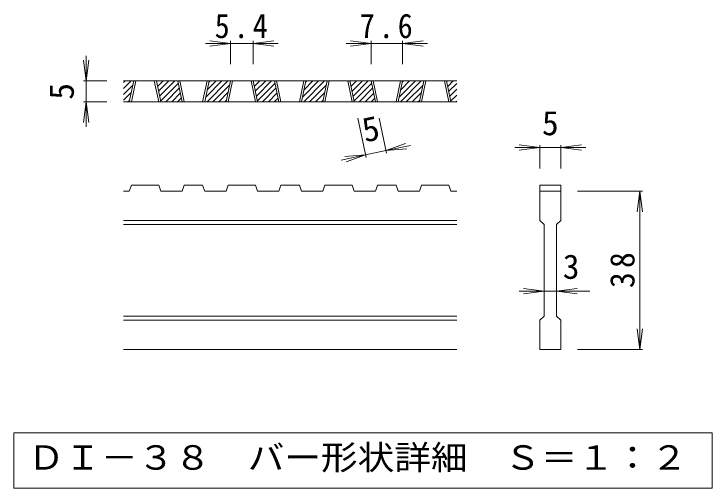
# Model space of a CAD drawing. Units: millimetres on the paper, enlarged 10 times, with parts at other scales. Extents: x -2136 to 2339, y -1943 to 1784.
# Drawn here: x -1778 to -940, y -1389 to -819 of the extents above; entities that cross this region are included whole.
import ezdxf
from ezdxf.enums import TextEntityAlignment as Align

# ---------------------------------------------------------------- set-up
doc = ezdxf.new("R2010")
doc.units = ezdxf.units.MM
doc.header["$LTSCALE"] = 10
for name, color, linetype, lineweight in [('D-0', 3, 'Continuous', 9), ('D-4', 7, 'Continuous', 9), ('D-5', 7, 'Continuous', 9)]:
    doc.layers.add(name, color=color, linetype=linetype, lineweight=lineweight)
doc.styles.add('ＭＳ ゴシック', font='')
doc.styles.get('ＭＳ ゴシック').set_extended_font_data('MS Gothic')

msp = doc.modelspace()

# ---------------------------------------------------------------- linework, layer by layer
at = {"layer": 'D-0'}
for p, q in [((-1646.78, -908.68), (-1637.71, -899.62)), ((-1646.78, -901.61), (-1644.78, -899.62)), ((-1246.78, -899.62), (-1646.78, -899.62)), ((-1646.78, -915.76), (-1635.62, -904.59)), ((-1639.9, -924.62), (-1634.55, -899.62)), ((-1637.4, -924.62), (-1632.05, -899.62)), ((-1609.9, -899.62), (-1604.55, -924.62)), ((-1607.4, -899.62), (-1602.05, -924.62)), ((-1607.23, -900.42), (-1606.43, -899.62)), ((-1605.99, -906.24), (-1599.36, -899.62)), ((-1604.74, -912.07), (-1592.29, -899.62)), ((-1603.49, -917.89), (-1585.22, -899.62)), ((-1602.25, -923.71), (-1581.19, -902.66)), ((-1576.49, -924.62), (-1581.84, -899.62)), ((-1573.99, -924.62), (-1579.34, -899.62)), ((-1546.49, -899.62), (-1551.84, -924.62)), ((-1543.99, -899.62), (-1549.34, -924.62)), ((-1548.16, -919.13), (-1528.65, -899.62)), ((-1546.58, -924.62), (-1521.58, -899.62)), ((-1546.24, -910.13), (-1535.72, -899.62)), ((-1544.31, -901.14), (-1542.79, -899.62)), ((-1539.51, -924.62), (-1519.49, -904.59)), ((-1523.77, -924.62), (-1518.42, -899.62)), ((-1521.27, -924.62), (-1515.92, -899.62)), ((-1493.77, -899.62), (-1488.42, -924.62)), ((-1491.27, -899.62), (-1485.92, -924.62)), ((-1491.1, -900.42), (-1490.3, -899.62)), ((-1489.85, -906.24), (-1483.23, -899.62)), ((-1488.61, -912.07), (-1476.16, -899.62)), ((-1487.36, -917.89), (-1469.09, -899.62)), ((-1486.11, -923.71), (-1465.06, -902.66)), ((-1460.36, -924.62), (-1465.71, -899.62)), ((-1457.86, -924.62), (-1463.21, -899.62)), ((-1430.36, -899.62), (-1435.71, -924.62)), ((-1427.86, -899.62), (-1433.21, -924.62)), ((-1432.03, -919.13), (-1412.52, -899.62)), ((-1430.45, -924.62), (-1405.45, -899.62)), ((-1430.11, -910.13), (-1419.59, -899.62)), ((-1428.18, -901.14), (-1426.66, -899.62)), ((-1423.38, -924.62), (-1403.35, -904.59)), ((-1407.64, -924.62), (-1402.29, -899.62)), ((-1405.14, -924.62), (-1399.79, -899.62)), ((-1377.64, -899.62), (-1372.29, -924.62)), ((-1375.14, -899.62), (-1369.79, -924.62)), ((-1374.97, -900.42), (-1374.17, -899.62)), ((-1373.72, -906.24), (-1367.1, -899.62)), ((-1372.48, -912.07), (-1360.03, -899.62)), ((-1371.23, -917.89), (-1352.96, -899.62)), ((-1369.98, -923.71), (-1348.92, -902.66)), ((-1344.22, -924.62), (-1349.57, -899.62)), ((-1341.72, -924.62), (-1347.07, -899.62)), ((-1314.22, -899.62), (-1319.57, -924.62)), ((-1311.72, -899.62), (-1317.07, -924.62)), ((-1315.9, -919.13), (-1296.39, -899.62)), ((-1314.32, -924.62), (-1289.32, -899.62)), ((-1313.97, -910.13), (-1303.46, -899.62)), ((-1312.05, -901.14), (-1310.53, -899.62)), ((-1307.25, -924.62), (-1287.22, -904.59)), ((-1291.51, -924.62), (-1286.16, -899.62)), ((-1289.01, -924.62), (-1283.66, -899.62)), ((-1261.51, -899.62), (-1256.16, -924.62)), ((-1259.01, -899.62), (-1253.66, -924.62)), ((-1258.84, -900.42), (-1258.04, -899.62)), ((-1257.59, -906.24), (-1250.97, -899.62)), ((-1256.34, -912.07), (-1246.78, -902.5)), ((-1646.78, -922.83), (-1637.54, -913.59)), ((-1596.08, -924.62), (-1579.94, -908.48)), ((-1532.44, -924.62), (-1521.41, -913.59)), ((-1479.95, -924.62), (-1463.81, -908.48)), ((-1416.31, -924.62), (-1405.28, -913.59)), ((-1363.82, -924.62), (-1347.68, -908.48)), ((-1300.18, -924.62), (-1289.15, -913.59)), ((-1255.1, -917.89), (-1246.78, -909.57)), ((-1589.01, -924.62), (-1578.69, -914.3)), ((-1581.94, -924.62), (-1577.45, -920.13)), ((-1472.88, -924.62), (-1462.56, -914.3)), ((-1465.81, -924.62), (-1461.32, -920.13)), ((-1356.74, -924.62), (-1346.43, -914.3)), ((-1349.67, -924.62), (-1345.18, -920.13)), ((-1253.85, -923.71), (-1246.78, -916.64)), ((-1246.78, -924.62), (-1646.78, -924.62)), ((-1641.5, -924.62), (-1639.47, -922.59)), ((-1525.37, -924.62), (-1523.34, -922.59)), ((-1409.24, -924.62), (-1407.2, -922.59)), ((-1293.1, -924.62), (-1291.07, -922.59)), ((-1247.68, -924.62), (-1246.78, -923.72)), ((-1639.9, -1032.12), (-1637.4, -1024.62)), ((-1604.55, -1024.62), (-1637.4, -1024.62)), ((-1604.55, -1024.62), (-1602.05, -1032.12)), ((-1576.49, -1032.12), (-1573.99, -1024.62)), ((-1551.84, -1024.62), (-1573.99, -1024.62)), ((-1551.84, -1024.62), (-1549.34, -1032.12)), ((-1523.77, -1032.12), (-1521.27, -1024.62)), ((-1488.42, -1024.62), (-1521.27, -1024.62)), ((-1485.92, -1032.12), (-1488.42, -1024.62)), ((-1460.36, -1032.12), (-1457.86, -1024.62)), ((-1435.71, -1024.62), (-1457.86, -1024.62)), ((-1435.71, -1024.62), (-1433.21, -1032.12)), ((-1407.64, -1032.12), (-1405.14, -1024.62)), ((-1405.14, -1024.62), (-1372.29, -1024.62)), ((-1369.79, -1032.12), (-1372.29, -1024.62)), ((-1344.22, -1032.12), (-1341.72, -1024.62)), ((-1319.57, -1024.62), (-1341.72, -1024.62)), ((-1319.57, -1024.62), (-1317.07, -1032.12)), ((-1291.51, -1032.12), (-1289.01, -1024.62)), ((-1289.01, -1024.62), (-1256.16, -1024.62)), ((-1253.66, -1032.12), (-1256.16, -1024.62)), ((-1146.78, -1024.62), (-1121.78, -1024.62)), ((-1146.78, -1024.62), (-1146.78, -1032.12)), ((-1121.78, -1024.62), (-1121.78, -1032.12)), ((-1639.9, -1032.12), (-1646.78, -1032.12)), ((-1576.49, -1032.12), (-1602.05, -1032.12)), ((-1523.77, -1032.12), (-1549.34, -1032.12)), ((-1460.36, -1032.12), (-1485.92, -1032.12)), ((-1407.64, -1032.12), (-1433.21, -1032.12)), ((-1344.22, -1032.12), (-1369.79, -1032.12)), ((-1291.51, -1032.12), (-1317.07, -1032.12)), ((-1246.78, -1032.12), (-1253.66, -1032.12)), ((-1146.78, -1032.12), (-1121.78, -1032.12)), ((-1146.78, -1067.12), (-1146.78, -1032.12)), ((-1121.78, -1032.12), (-1121.78, -1067.12)), ((-1246.78, -1067.12), (-1646.78, -1067.12)), ((-1246.78, -1072.12), (-1646.78, -1072.12)), ((-1146.78, -1067.12), (-1141.78, -1072.12)), ((-1141.78, -1182.12), (-1141.78, -1072.12)), ((-1126.78, -1072.12), (-1121.78, -1067.12)), ((-1126.78, -1072.12), (-1126.78, -1182.12)), ((-1246.78, -1182.12), (-1646.78, -1182.12)), ((-1246.78, -1187.12), (-1646.78, -1187.12)), ((-1126.78, -1182.12), (-1121.78, -1187.12)), ((-1121.78, -1187.12), (-1121.78, -1222.12)), ((-1246.78, -1222.12), (-1646.78, -1222.12)), ((-1121.78, -1222.12), (-1146.78, -1222.12))]:
    msp.add_line(p, q, dxfattribs=at)
msp.add_lwpolyline([(-1146.78, -1222.12), (-1146.78, -1187.12), (-1141.78, -1182.12)], dxfattribs=at)
at = {"layer": 'D-4'}
for p, q in [((-1518.42, -854.62), (-1548.42, -854.62)), ((-1518.42, -854.62), (-1543.21, -851.36)), ((-1518.42, -854.62), (-1543.21, -857.88)), ((-1518.42, -851.62), (-1518.42, -879.62)), ((-1491.27, -854.62), (-1518.42, -854.62)), ((-1491.27, -854.62), (-1466.49, -851.36)), ((-1491.27, -851.62), (-1491.27, -879.62)), ((-1491.27, -854.62), (-1466.49, -857.88)), ((-1491.27, -854.62), (-1461.27, -854.62)), ((-1349.57, -854.62), (-1379.57, -854.62)), ((-1349.57, -854.62), (-1374.36, -851.36)), ((-1349.57, -854.62), (-1374.36, -857.88)), ((-1349.57, -851.62), (-1349.57, -879.62)), ((-1311.72, -854.62), (-1349.57, -854.62)), ((-1311.72, -854.62), (-1286.94, -851.36)), ((-1311.72, -851.62), (-1311.72, -879.62)), ((-1311.72, -854.62), (-1286.94, -857.88)), ((-1311.72, -854.62), (-1281.72, -854.62)), ((-1691.78, -899.62), (-1691.78, -869.62)), ((-1691.78, -899.62), (-1695.04, -874.83)), ((-1691.78, -899.62), (-1688.52, -874.83)), ((-1694.78, -899.62), (-1666.78, -899.62)), ((-1691.78, -899.62), (-1691.78, -924.62)), ((-1691.78, -924.62), (-1695.04, -949.4)), ((-1694.78, -924.62), (-1666.78, -924.62)), ((-1691.78, -924.62), (-1688.52, -949.4)), ((-1691.78, -924.62), (-1691.78, -954.62)), ((-1355.49, -991.46), (-1365.6, -944.18)), ((-1331.04, -986.22), (-1340.04, -944.18)), ((-1331.67, -983.29), (-1308.11, -974.91)), ((-1331.67, -983.29), (-1302.33, -977.01)), ((-1146.78, -979.62), (-1176.78, -979.62)), ((-1146.78, -979.62), (-1171.57, -976.36)), ((-1146.78, -979.62), (-1171.57, -982.88)), ((-1146.78, -976.62), (-1146.78, -1004.62)), ((-1121.78, -979.62), (-1146.78, -979.62)), ((-1121.78, -979.62), (-1096.99, -976.36)), ((-1121.78, -976.62), (-1121.78, -1004.62)), ((-1121.78, -979.62), (-1096.99, -982.88)), ((-1121.78, -979.62), (-1091.78, -979.62)), ((-1356.11, -988.52), (-1385.45, -994.8)), ((-1356.11, -988.52), (-1381.03, -990.52)), ((-1356.11, -988.52), (-1379.67, -996.9)), ((-1331.67, -983.29), (-1356.11, -988.52)), ((-1331.67, -983.29), (-1306.75, -981.29)), ((-1023.78, -1032.12), (-1101.78, -1032.12)), ((-1026.78, -1032.12), (-1030.04, -1056.9)), ((-1026.78, -1032.12), (-1023.52, -1056.9)), ((-1026.78, -1222.12), (-1026.78, -1032.12)), ((-1141.78, -1152.12), (-1171.78, -1152.12)), ((-1141.78, -1152.12), (-1166.57, -1148.85)), ((-1141.78, -1152.12), (-1166.57, -1155.38)), ((-1126.78, -1152.12), (-1141.78, -1152.12)), ((-1126.78, -1152.12), (-1101.99, -1148.85)), ((-1126.78, -1152.12), (-1101.99, -1155.38)), ((-1126.78, -1152.12), (-1086.78, -1152.12)), ((-1026.78, -1222.12), (-1030.04, -1197.33)), ((-1026.78, -1222.12), (-1023.52, -1197.33)), ((-1023.78, -1222.12), (-1101.78, -1222.12))]:
    msp.add_line(p, q, dxfattribs=at)
at = {"layer": 'D-5'}
msp.add_lwpolyline([(-1778.43, -1322.12), (-1778.43, -1388.57), (-940.13, -1388.57), (-940.13, -1322.12)], close=True, dxfattribs=at)

# ---------------------------------------------------------------- texts
at = {"layer": 'D-4', "color": 2, "style": 'ＭＳ ゴシック'}
for rotation, p in [(90, (-1697.78, -922.12)), (12.079, (-1354.93, -982.13))]:
    msp.add_text('5', height=29.33, rotation=rotation, dxfattribs=at).set_placement(p, align=Align.BOTTOM_LEFT)
for s, p in [('5', (-1144.28, -973.62)), ('3', (-1119.28, -1146.12))]:
    msp.add_text(s, height=29.33, dxfattribs=at).set_placement(p, align=Align.BOTTOM_LEFT)
at = {"layer": 'D-4', "color": 2, "char_height": 29.33, "attachment_point": 7, "style": 'ＭＳ ゴシック'}
for s, insert in [('\\T1.27;\\W0.9;5.4', (-1537.35, -848.62)), ('\\T1.27;\\W0.9;7.6', (-1363.15, -848.62))]:
    msp.add_mtext(s, dxfattribs=dict(at, insert=insert))
at = {"layer": 'D-4', "color": 2, "insert": (-1032.78, -1148.37), "char_height": 29.33, "attachment_point": 7, "rotation": 90, "style": 'ＭＳ ゴシック'}
msp.add_mtext('\\T1.27;\\W0.95;38', dxfattribs=at)
at = {"layer": 'D-5', "color": 2, "style": 'ＭＳ ゴシック', "width": 1.1}
msp.add_text('ＤＩ－３８\u3000バー形状詳細\u3000Ｓ＝１：２', height=29.33, dxfattribs=at).set_placement((-1761.78, -1375.34), align=Align.BOTTOM_LEFT)

doc.saveas('drawing.dxf')
